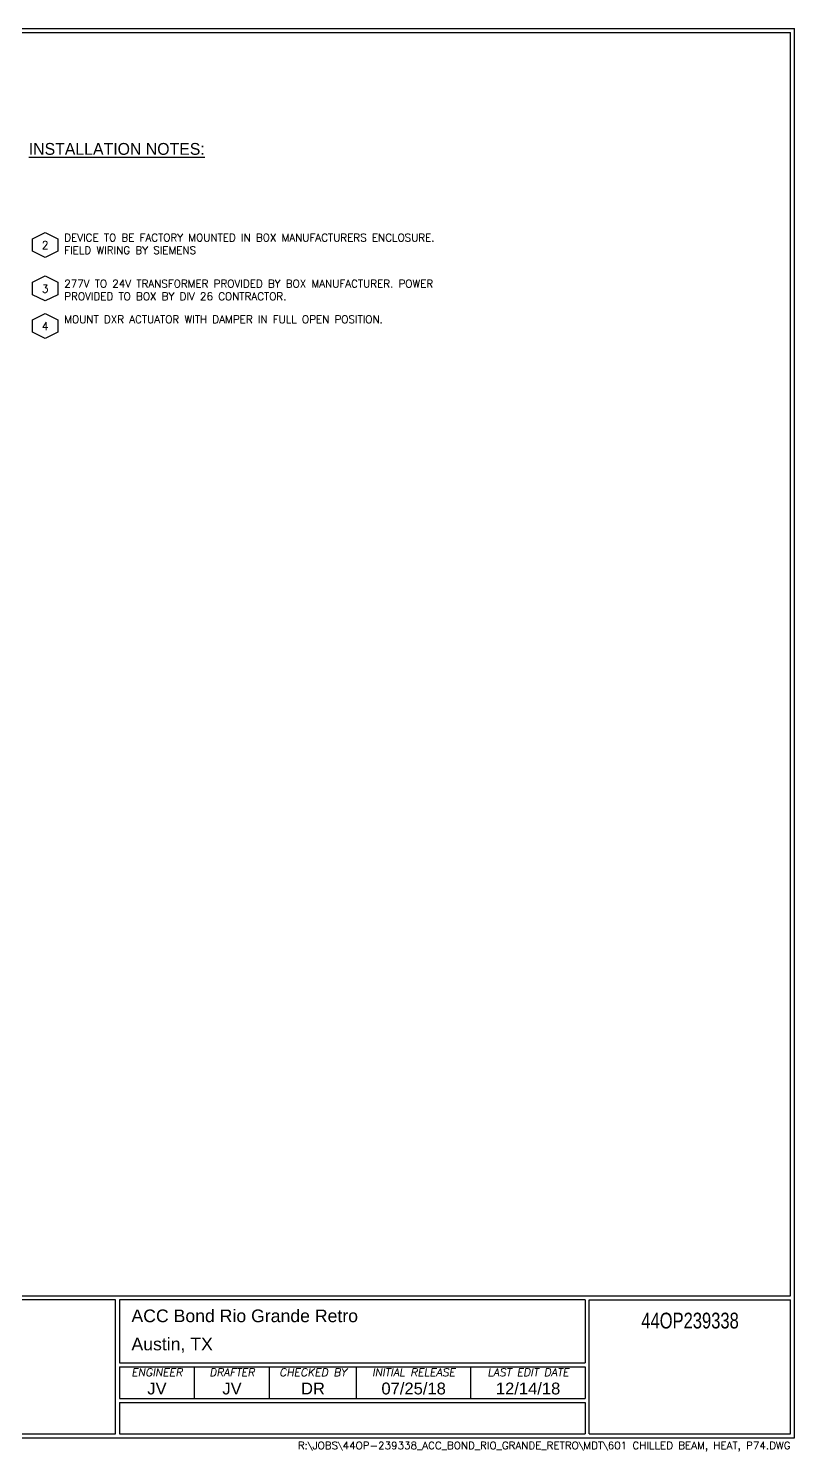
# Model space of a CAD drawing. Extents: x 0 to 15.7, y -1.2 to 10.
# Drawn here: x 9.59 to 15.66, y -1.23 to 10.03 of the extents above; entities that cross this region are included whole.
import ezdxf
from ezdxf.enums import TextEntityAlignment as Align

# ---------------------------------------------------------------- set-up
doc = ezdxf.new("R2010")
doc.units = 0
doc.header["$LTSCALE"] = 0.25
doc.header["$MEASUREMENT"] = 0
doc.layers.get('0').update_dxf_attribs({"linetype": 'CONTINUOUS'})
for name, color, linetype in [('MECHSYS', 7, 'CONTINUOUS'), ('TITLE', 7, 'CONTINUOUS'), ('TITLE_TEXT', 7, 'CONTINUOUS')]:
    doc.layers.add(name, color=color, linetype=linetype)
doc.styles.add('ARIAL', font='helv.shx', dxfattribs={"width": 0.8})
doc.styles.add('HAND', font='freehand')
doc.styles.get("Standard").update_dxf_attribs({"font": 'simplex'})
doc.styles.add('TITLES', font='helv.shx', dxfattribs={"width": 0.75})
doc.styles.add('TITLES-JOBNO', font='helv.shx', dxfattribs={"width": 0.75})
doc.styles.add('TITLES-JOBTITLE', font='simplex.shx', dxfattribs={"height": 0.06})
doc.styles.add('TITLES-SYS', font='helv.shx', dxfattribs={"width": 0.875})

# ---------------------------------------------------------------- blocks, each defined once
blk = doc.blocks.new('TITLBLKB')
at = {"layer": 'TITLE', "color": 134}
for p, q in [((-0.031, 10.031), (15.656, 10.031)), ((15.656, -1.125), (15.656, 10.031)), ((-0.031, -1.125), (15.656, -1.125))]:
    blk.add_line(p, q, dxfattribs=at)
at = {"layer": 'TITLE'}
for p, q in [((0, 10), (15.625, 10)), ((15.625, 0), (15.625, 10)), ((0, 0), (15.625, 0)), ((10.281, -0.031), (6.031, -0.031)), ((10.281, -1.094), (10.281, -0.031)), ((14, -0.031), (10.312, -0.031)), ((10.312, -0.031), (10.312, -0.531)), ((14, -0.031), (14, -0.531)), ((14.031, -1.094), (14.031, -0.031)), ((14.031, -0.031), (15.625, -0.031)), ((15.625, -1.094), (15.625, -0.031)), ((10.312, -0.531), (14, -0.531)), ((10.312, -0.562), (14, -0.562)), ((10.312, -0.562), (10.312, -0.812)), ((10.906, -0.812), (10.906, -0.562)), ((11.5, -0.812), (11.5, -0.562)), ((12.188, -0.812), (12.188, -0.562)), ((13.094, -0.812), (13.094, -0.562)), ((14, -0.562), (14, -0.812)), ((10.312, -0.812), (14, -0.812)), ((10.312, -0.844), (14, -0.844)), ((10.312, -0.844), (10.312, -1.094)), ((14, -0.844), (14, -1.094)), ((6.031, -1.094), (10.281, -1.094)), ((10.312, -1.094), (14, -1.094)), ((14.031, -1.094), (15.625, -1.094))]:
    blk.add_line(p, q, dxfattribs=at)
at = {"layer": 'MECHSYS', "style": 'TITLES-SYS', "width": 0.875}
blk.add_attdef('REVHISTORY', text='', height=0.15, dxfattribs=at).set_placement((0.25, -0.175), align=Align.MIDDLE_LEFT)
at = {"layer": 'TITLE', "color": 8, "style": 'TITLES-JOBTITLE', "oblique": 10}
for s, p in [('ENGINEER', (10.609, -0.656)), ('DRAFTER', (11.203, -0.656)), ('CHECKED BY', (11.844, -0.656)), ('INITIAL RELEASE', (12.641, -0.656)), ('LAST EDIT DATE', (13.547, -0.656))]:
    blk.add_text(s, height=0.0625, dxfattribs=at).set_placement(p, align=Align.BOTTOM_CENTER)
at = {"layer": 'TITLE_TEXT', "style": 'ARIAL'}
for tag, height, p in [('JOB', 0.1, (10.407, -0.159)), ('BR_ADD1', 0.0938, (8.581, -0.183)), ('BR_NAME', 0.0938, (6.121, -0.79)), ('BR_DIVISION', 0.0938, (6.121, -0.942))]:
    blk.add_attdef(tag, text='', height=height, dxfattribs=at).set_placement(p, align=Align.MIDDLE_LEFT)
at = {"layer": 'TITLE_TEXT', "width": 0.75}
for tag, height, style, p in [('JOB_NUMBER', 0.125, 'TITLES-JOBNO', (14.829, -0.259)), ('SYSTEM_ID', 0.125, 'TITLES-JOBNO', (14.829, -0.435)), ('DWG', 0.4, 'TITLES', (14.828, -0.963))]:
    blk.add_attdef(tag, text='', height=height, dxfattribs=dict(at, style=style)).set_placement(p, align=Align.CENTER)
at = {"layer": 'TITLE_TEXT', "style": 'ARIAL'}
for tag, height, flags, p in [('BR_ADD2', 0.0938, 8, (8.581, -0.335)), ('LOCATION', 0.1, 4, (10.407, -0.382)), ('BR_CITY', 0.0938, 8, (8.581, -0.487)), ('BR_COUNTRY', 0.0938, 8, (8.581, -0.638)), ('BR_PHONE', 0.0938, 8, (8.581, -0.79)), ('BR_FAX', 0.0938, 8, (8.581, -0.942))]:
    blk.add_attdef(tag, text='', height=height, dxfattribs=dict(at, flags=flags)).set_placement(p, align=Align.MIDDLE_LEFT)
at = {"layer": 'TITLE_TEXT', "style": 'ARIAL', "flags": 4}
for tag, p in [('ENGR', (10.609, -0.781)), ('EDATE', (13.547, -0.781))]:
    blk.add_attdef(tag, text='', height=0.0938, dxfattribs=at).set_placement(p, align=Align.CENTER)
at = {"layer": 'TITLE_TEXT', "style": 'ARIAL'}
for tag, p in [('DR', (11.203, -0.781)), ('CHECK', (11.844, -0.781)), ('CDATE', (12.641, -0.781))]:
    blk.add_attdef(tag, text='', height=0.0938, dxfattribs=at).set_placement(p, align=Align.CENTER)
at = {"layer": 'TITLE_TEXT', "style": 'TITLES-SYS', "width": 0.875}
blk.add_attdef('SYSTEM', text='', height=0.15, dxfattribs=at).set_placement((10.407, -0.969), align=Align.MIDDLE_LEFT)
at = {"layer": 'TITLE_TEXT', "color": 7, "style": 'ARIAL', "width": 0.8, "flags": 8}
for tag, p in [('COPY-DATE', (0.578, -1.174)), ('COPY-NAME', (1, -1.174))]:
    blk.add_attdef(tag, text='', height=0.0625, dxfattribs=at).set_placement(p, align=Align.MIDDLE_LEFT)
at = {"layer": 'TITLE_TEXT', "style": 'TITLES-JOBTITLE', "flags": 4}
blk.add_attdef('FULLDWG', text='', height=0.06, dxfattribs=at).set_placement((15.625, -1.215), align=Align.RIGHT)
blk = doc.blocks.new('_SYSITAG')
for p, q in [((-0.125, 0.062), (0, 0.125)), ((-0.125, -0.062), (-0.125, 0.062)), ((0, 0.125), (0.125, 0.062)), ((0.125, 0.062), (0.125, -0.062)), ((0, -0.125), (-0.125, -0.062)), ((0.125, -0.062), (0, -0.125))]:
    blk.add_line(p, q)
at = {"color": 1}
blk.add_attdef('TERMTAG', text='', height=0.08, dxfattribs=at).set_placement((-0.001, -0.002), align=Align.MIDDLE)

msp = doc.modelspace()

# ---------------------------------------------------------------- block references
at = {"xscale": 0.7917945960035926, "yscale": 0.7917945960035926, "zscale": 0.7917945960035926}
for p, values in [((9.724, 8.318), {'TERMTAG': '2'}), ((9.724, 7.973), {'TERMTAG': '3'}), ((9.724, 7.677), {'TERMTAG': '4'})]:
    msp.add_blockref('_SYSITAG', p, dxfattribs=at).add_auto_attribs(values)
at = {"layer": 'MECHSYS'}
ref = msp.add_blockref('TITLBLKB', (0, 0), dxfattribs=at)
ref.add_attrib('JOB', 'ACC Bond Rio Grande Retro', dxfattribs={"layer": 'TITLE_TEXT', "height": 0.1, "style": 'ARIAL'}).set_placement((10.407, -0.159), align=Align.MIDDLE_LEFT)
ref.add_attrib('LOCATION', 'Austin, TX', dxfattribs={"layer": 'TITLE_TEXT', "height": 0.1, "style": 'ARIAL', "flags": 4}).set_placement((10.407, -0.382), align=Align.MIDDLE_LEFT)
ref.add_attrib('JOB_NUMBER', '44OP239338', dxfattribs={"layer": 'TITLE_TEXT', "height": 0.125, "style": 'TITLES-JOBNO', "width": 0.75}).set_placement((14.829, -0.259), align=Align.CENTER)
ref.add_attrib('FULLDWG', 'R:\\JOBS\\44OP-239338_ACC_BOND_RIO_GRANDE_RETRO\\MDT\\601 CHILLED BEAM, HEAT, P74.DWG', dxfattribs={"layer": 'TITLE_TEXT', "height": 0.06, "style": 'TITLES-JOBTITLE', "flags": 4}).set_placement((15.625, -1.215), align=Align.RIGHT)
ref.add_attrib('ENGR', 'JV', dxfattribs={"layer": 'TITLE_TEXT', "height": 0.0938, "style": 'ARIAL', "flags": 4}).set_placement((10.609, -0.781), align=Align.CENTER)
ref.add_attrib('DR', 'JV', dxfattribs={"layer": 'TITLE_TEXT', "height": 0.0938, "style": 'ARIAL'}).set_placement((11.203, -0.781), align=Align.CENTER)
ref.add_attrib('CHECK', 'DR', dxfattribs={"layer": 'TITLE_TEXT', "height": 0.0938, "style": 'ARIAL'}).set_placement((11.844, -0.781), align=Align.CENTER)
ref.add_attrib('CDATE', '07/25/18', dxfattribs={"layer": 'TITLE_TEXT', "height": 0.0938, "style": 'ARIAL'}).set_placement((12.641, -0.781), align=Align.CENTER)
ref.add_attrib('EDATE', '12/14/18', dxfattribs={"layer": 'TITLE_TEXT', "height": 0.0938, "style": 'ARIAL', "flags": 4}).set_placement((13.547, -0.781), align=Align.CENTER)

# ---------------------------------------------------------------- texts
at = {"style": 'HAND'}
msp.add_text('%%uINSTALLATION NOTES:', height=0.09375, dxfattribs=at).set_placement((9.594, 9.031))
at = {"layer": 'MECHSYS', "char_height": 0.06, "attachment_point": 1}
for s, insert in [('DEVICE TO BE FACTORY MOUNTED IN BOX MANUFACTURERS ENCLOSURE. FIELD WIRING BY SIEMENS', (9.875, 8.406)), ('277V TO 24V TRANSFORMER PROVIDED BY BOX MANUFACTURER. POWER PROVIDED TO BOX BY DIV 26 CONTRACTOR.', (9.875, 8.041)), ('MOUNT DXR ACTUATOR WITH DAMPER IN FULL OPEN POSITION.', (9.875, 7.759))]:
    msp.add_mtext_dynamic_manual_height_columns(s, width=3.40901, gutter_width=0.469, heights=[0.676], dxfattribs=dict(at, insert=insert))

doc.saveas('drawing.dxf')
